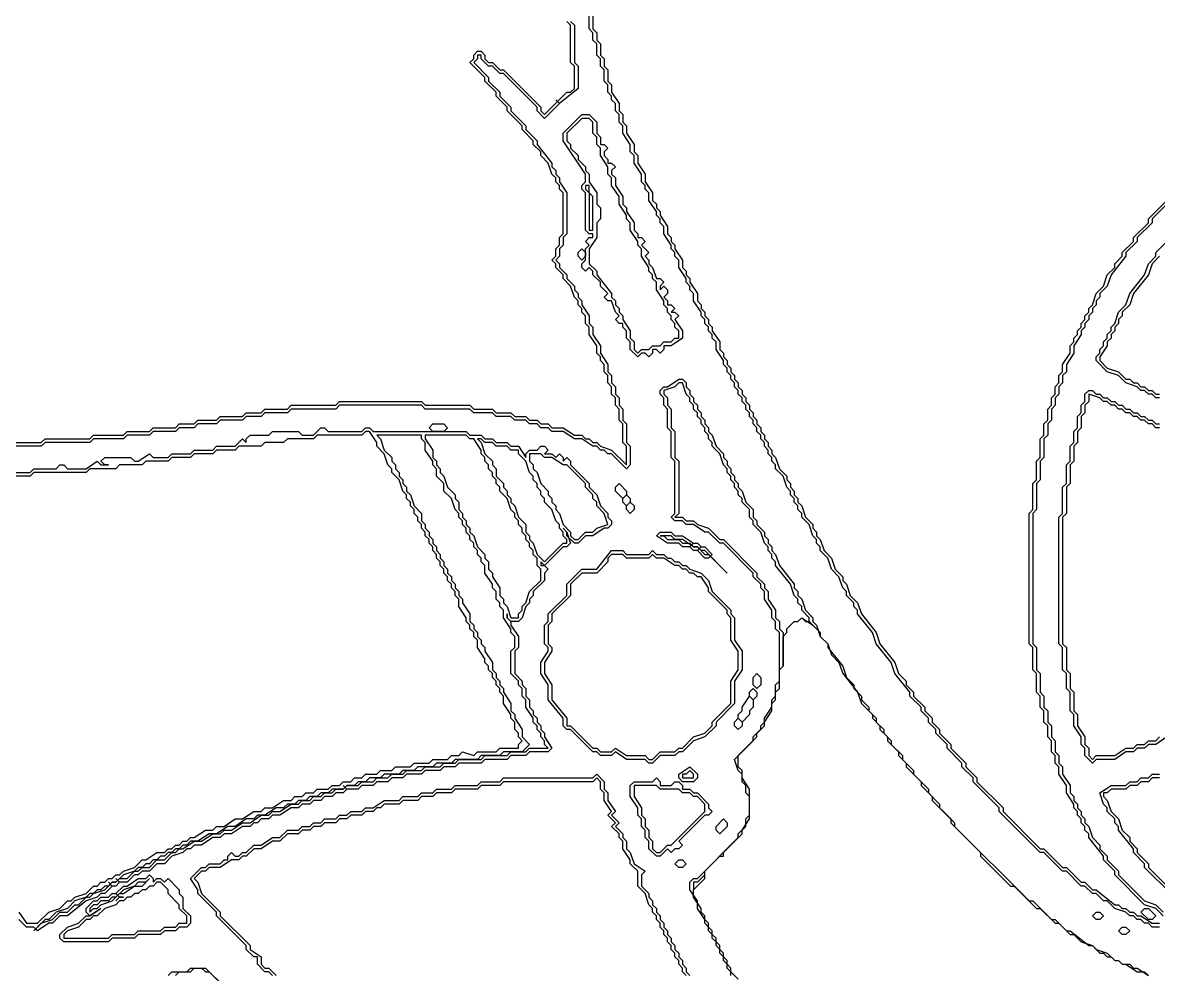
# Model space of a CAD drawing. Header units: millimetres. Extents: x 2 to 58.7, y 4.1 to 84.
# Drawn here: x 21.27 to 39.73, y 20.81 to 36.28 of the extents above; entities that cross this region are included whole.
import ezdxf

# ---------------------------------------------------------------- set-up
doc = ezdxf.new("R2010")
doc.units = ezdxf.units.MM
for name, color, linetype, true_color in [('CUT_OUTER', 1, 'Continuous', 0xa7a7a7), ('FILL_BLUE', 5, 'Continuous', 0x196fc6), ('FILL_SKIN', 2, 'Continuous', 0xfad3ab), ('FILL_WHITE', 3, 'Continuous', 0xf5f3f0), ('RAISED_METAL', 6, 'Continuous', 0xa7a7a7)]:
    doc.layers.add(name, color=color, linetype=linetype, true_color=true_color)

msp = doc.modelspace()

# ---------------------------------------------------------------- linework, layer by layer
at = {"layer": 'CUT_OUTER'}
for points in [[(32.905, 20.727), (32.784, 20.848), (32.784, 20.909), (32.723, 20.97), (32.723, 21.03), (32.663, 21.091), (32.663, 21.152), (32.602, 21.212), (32.602, 21.273), (32.542, 21.333), (32.542, 21.394), (32.481, 21.455), (32.481, 21.515), (32.42, 21.576), (32.42, 21.636), (32.36, 21.697), (32.36, 21.758), (32.299, 21.818), (32.299, 21.879), (32.178, 22.061), (32.178, 22.182), (32.36, 22.364), (32.36, 22.485), (32.602, 22.727), (32.663, 22.727), (32.663, 22.788), (32.966, 23.091), (32.966, 23.152), (33.087, 23.333), (33.087, 23.818), (32.966, 24), (32.966, 24.121), (32.905, 24.182), (32.905, 24.364), (33.208, 24.667), (33.208, 24.727), (33.329, 24.848), (33.329, 24.909), (33.451, 25.091), (33.451, 25.212), (33.511, 25.273), (33.511, 25.394), (33.572, 25.455), (33.572, 25.758), (33.632, 25.818), (33.632, 26.303), (33.693, 26.364), (33.693, 26.424), (33.814, 26.545), (33.875, 26.545), (33.935, 26.606), (33.996, 26.545), (34.057, 26.545), (34.238, 26.364), (34.238, 26.303), (34.36, 26.182), (34.42, 26), (34.541, 25.879), (34.602, 25.697), (34.844, 25.394), (34.905, 25.212), (35.087, 25.03), (35.087, 24.97), (35.208, 24.848), (35.208, 24.788), (35.329, 24.667), (35.329, 24.606), (35.511, 24.424), (35.511, 24.364), (35.632, 24.242), (35.632, 24.182), (35.875, 23.939), (35.875, 23.879), (36.056, 23.697), (36.056, 23.636), (36.359, 23.333), (36.359, 23.273), (36.844, 22.788), (36.844, 22.727), (37.329, 22.242), (37.39, 22.242), (37.753, 21.879), (37.814, 21.879), (38.056, 21.636), (38.117, 21.636), (38.299, 21.455), (38.359, 21.455), (38.48, 21.333), (38.662, 21.273), (38.783, 21.152), (38.844, 21.152), (38.904, 21.091), (38.965, 21.091), (39.026, 21.03), (39.086, 21.03), (39.147, 20.97), (39.207, 20.97), (39.389, 20.848), (39.51, 20.848), (39.571, 20.788)], [(23.755, 20.788), (23.816, 20.848), (23.997, 20.848), (24.058, 20.909), (24.179, 20.909), (24.24, 20.848), (24.3, 20.848), (24.482, 20.667)]]:
    msp.add_lwpolyline(points, dxfattribs=at)
at = {"layer": 'FILL_BLUE'}
for points in [[(30.36, 34.727), (30.118, 34.485), (30.118, 34.364), (30.178, 34.303), (30.178, 34.242), (30.3, 34.121), (30.3, 34.061), (30.421, 33.939), (30.421, 33.879), (30.481, 33.818), (30.481, 33.697), (30.603, 33.515), (30.603, 33.333), (30.663, 33.273), (30.663, 33.091), (30.603, 33.03), (30.603, 32.788), (30.481, 32.606), (30.481, 32.364), (30.603, 32.242), (30.603, 32.182), (30.845, 31.879), (30.845, 31.818), (30.906, 31.758), (30.906, 31.697), (30.966, 31.636), (30.966, 31.576), (31.027, 31.515), (31.027, 31.455), (31.148, 31.273), (31.148, 31.152), (31.209, 31.091), (31.209, 30.97), (31.269, 30.909), (31.33, 30.97), (31.451, 30.97), (31.511, 31.03), (31.633, 31.03), (31.693, 31.091), (31.814, 31.091), (31.875, 31.152), (31.936, 31.152), (31.936, 31.273), (31.875, 31.333), (31.875, 31.394), (31.814, 31.455), (31.814, 31.515), (31.754, 31.576), (31.754, 31.636), (31.693, 31.697), (31.693, 31.758), (31.572, 31.939), (31.572, 32.061), (31.511, 32.121), (31.511, 32.182), (31.451, 32.242), (31.451, 32.303), (31.33, 32.485), (31.33, 32.606), (31.269, 32.667), (31.269, 32.727), (31.148, 32.909), (31.148, 33.03), (31.087, 33.091), (31.087, 33.152), (30.966, 33.333), (30.966, 33.455), (30.845, 33.636), (30.845, 33.758), (30.784, 33.818), (30.784, 33.939), (30.663, 34.121), (30.663, 34.242), (30.603, 34.303), (30.603, 34.424), (30.542, 34.485), (30.542, 34.667), (30.481, 34.727)], [(27.815, 29.576), (27.815, 29.515), (27.936, 29.333), (27.936, 29.212), (27.997, 29.152), (27.997, 29.091), (28.057, 29.03), (28.057, 28.97), (28.118, 28.909), (28.179, 28.727), (28.3, 28.606), (28.3, 28.545), (28.36, 28.485), (28.36, 28.364), (28.421, 28.303), (28.421, 28.242), (28.482, 28.182), (28.482, 28.121), (28.542, 28.061), (28.542, 28), (28.603, 27.939), (28.663, 27.758), (28.785, 27.636), (28.785, 27.576), (28.845, 27.515), (28.845, 27.394), (28.906, 27.333), (28.906, 27.273), (29.027, 27.091), (29.027, 26.97), (29.088, 26.909), (29.088, 26.848), (29.148, 26.788), (29.209, 26.606), (29.33, 26.606), (29.33, 26.667), (29.391, 26.727), (29.391, 26.788), (29.451, 26.848), (29.512, 27.03), (29.694, 27.212), (29.694, 27.394), (29.633, 27.455), (29.633, 27.576), (29.572, 27.636), (29.572, 27.697), (29.512, 27.758), (29.512, 27.818), (29.451, 27.879), (29.451, 27.939), (29.391, 28), (29.391, 28.061), (29.33, 28.121), (29.33, 28.182), (29.269, 28.242), (29.269, 28.303), (29.209, 28.364), (29.148, 28.545), (29.027, 28.667), (29.027, 28.727), (28.966, 28.788), (28.966, 28.848), (28.906, 28.909), (28.906, 28.97), (28.845, 29.03), (28.845, 29.091), (28.785, 29.152), (28.785, 29.212), (28.724, 29.273), (28.724, 29.333), (28.603, 29.515), (28.542, 29.515), (28.482, 29.576)], [(29.512, 29.273), (29.512, 29.152), (29.572, 29.091), (29.572, 29.03), (29.633, 28.97), (29.694, 28.788), (29.815, 28.667), (29.815, 28.606), (29.875, 28.545), (29.875, 28.485), (29.936, 28.424), (29.936, 28.364), (29.997, 28.303), (30.057, 28.121), (30.178, 28), (30.178, 27.939), (30.239, 27.879), (30.3, 27.879), (30.421, 28), (30.542, 28), (30.603, 28.061), (30.784, 28.121), (30.724, 28.303), (30.603, 28.424), (30.603, 28.485), (30.542, 28.545), (30.542, 28.606), (30.421, 28.727), (30.421, 28.788), (30.118, 29.091), (30.057, 29.091), (29.875, 29.212), (29.754, 29.212), (29.694, 29.273)], [(32.178, 24.061), (32.117, 24.121), (32.057, 24.061), (31.996, 24.061), (31.996, 24), (32.178, 24)], [(31.209, 23.879), (31.209, 23.697), (31.33, 23.515), (31.33, 23.394), (31.39, 23.333), (31.39, 23.212), (31.451, 23.152), (31.451, 23.03), (31.511, 22.97), (31.511, 22.848), (31.572, 22.788), (31.633, 22.788), (31.754, 22.909), (31.814, 22.909), (32.36, 23.455), (32.36, 23.576), (32.239, 23.697), (32.178, 23.697), (32.117, 23.758), (31.996, 23.758), (31.936, 23.818), (31.633, 23.818), (31.572, 23.879)], [(23.937, 21.758), (23.816, 21.879), (23.816, 21.939), (23.634, 22.121), (23.634, 22.182), (23.513, 22.303), (23.452, 22.303), (23.391, 22.242), (23.331, 22.242), (23.27, 22.182), (23.21, 22.182), (23.149, 22.121), (23.088, 22.121), (23.028, 22.061), (22.967, 22.061), (22.907, 22), (22.846, 22), (22.785, 21.939), (22.604, 21.879), (22.482, 21.758), (22.422, 21.758), (22.361, 21.697), (22.301, 21.697), (22.179, 21.576), (21.998, 21.515), (21.937, 21.455), (21.937, 21.394), (22.664, 21.394), (22.725, 21.455), (23.088, 21.455), (23.149, 21.515), (23.513, 21.515), (23.573, 21.576), (23.755, 21.576), (23.816, 21.636), (23.937, 21.636)]]:
    msp.add_lwpolyline(points, close=True, dxfattribs=at)
msp.add_lwpolyline([(21.21, 21.818), (21.331, 21.636), (21.513, 21.636), (21.695, 21.818), (21.876, 21.879), (21.998, 22), (22.058, 22), (22.119, 22.061), (22.301, 22.121), (22.422, 22.242), (22.482, 22.242), (22.543, 22.303), (22.604, 22.303), (22.664, 22.364), (22.725, 22.364), (22.785, 22.424), (22.846, 22.424), (22.907, 22.485), (23.088, 22.545), (23.21, 22.667), (23.27, 22.667), (23.452, 22.788), (23.573, 22.788), (23.634, 22.848), (23.694, 22.848), (23.755, 22.909), (23.816, 22.909), (23.876, 22.97), (23.937, 22.97), (23.997, 23.03), (24.058, 23.03), (24.24, 23.152), (24.361, 23.152), (24.421, 23.212), (24.543, 23.212), (24.724, 23.333), (24.846, 23.333), (25.027, 23.455), (25.149, 23.455), (25.209, 23.515), (25.33, 23.515), (25.512, 23.636), (25.633, 23.636), (25.694, 23.697), (25.815, 23.697), (25.876, 23.758), (25.997, 23.758), (26.058, 23.818), (26.239, 23.818), (26.3, 23.879), (26.421, 23.879), (26.482, 23.939), (26.603, 23.939), (26.664, 24), (26.785, 24), (26.845, 24.061), (27.027, 24.061), (27.088, 24.121), (27.27, 24.121), (27.33, 24.182), (27.573, 24.182), (27.633, 24.242), (27.876, 24.242), (27.936, 24.303), (28.179, 24.303), (28.239, 24.364), (28.36, 24.364), (28.421, 24.424), (28.603, 24.364), (28.663, 24.424), (28.966, 24.424), (29.027, 24.485), (29.33, 24.485), (29.33, 24.545), (29.391, 24.606), (29.33, 24.667), (29.33, 24.727), (29.269, 24.788), (29.269, 24.909), (29.209, 24.97), (29.209, 25.03), (29.088, 25.212), (29.088, 25.333), (29.027, 25.394), (29.027, 25.455), (28.966, 25.515), (28.966, 25.576), (28.906, 25.636), (28.906, 25.697), (28.845, 25.758), (28.845, 25.818), (28.785, 25.879), (28.785, 25.939), (28.663, 26.121), (28.663, 26.242), (28.603, 26.303), (28.603, 26.364), (28.542, 26.424), (28.542, 26.485), (28.482, 26.545), (28.482, 26.606), (28.36, 26.788), (28.36, 26.909), (28.3, 26.97), (28.3, 27.03), (28.239, 27.091), (28.239, 27.152), (28.179, 27.212), (28.179, 27.273), (28.118, 27.333), (28.118, 27.394), (28.057, 27.455), (28.057, 27.515), (27.997, 27.576), (27.997, 27.636), (27.936, 27.697), (27.936, 27.758), (27.876, 27.818), (27.876, 27.879), (27.815, 27.939), (27.815, 28), (27.754, 28.061), (27.754, 28.121), (27.694, 28.182), (27.694, 28.242), (27.633, 28.303), (27.633, 28.364), (27.573, 28.424), (27.573, 28.485), (27.512, 28.545), (27.512, 28.606), (27.451, 28.667), (27.391, 28.848), (27.27, 28.97), (27.27, 29.03), (27.209, 29.091), (27.148, 29.273), (27.027, 29.394), (27.027, 29.455), (26.906, 29.636), (26.845, 29.636), (26.785, 29.576), (26.058, 29.576), (25.997, 29.515), (25.573, 29.515), (25.512, 29.455), (25.209, 29.455), (25.149, 29.394), (24.785, 29.394), (24.724, 29.333), (24.421, 29.333), (24.361, 29.273), (24.058, 29.273), (23.997, 29.212), (23.694, 29.212), (23.634, 29.152), (23.27, 29.152), (23.21, 29.091), (22.846, 29.091), (22.785, 29.03), (22.361, 29.03), (22.301, 28.97), (21.452, 28.97), (21.392, 28.909), (20.967, 28.909)], dxfattribs=at)
at = {"layer": 'FILL_SKIN'}
for points in [[(39.753, 32.485), (39.632, 32.364), (39.571, 32.182), (39.329, 31.879), (39.268, 31.697), (39.147, 31.576), (39.147, 31.515), (39.086, 31.455), (39.086, 31.394), (39.026, 31.333), (39.026, 31.273), (38.965, 31.212), (38.965, 31.152), (38.904, 31.091), (38.904, 31.03), (38.783, 30.848), (38.783, 30.788), (38.904, 30.667), (39.086, 30.606), (39.207, 30.485), (39.268, 30.485), (39.329, 30.424), (39.389, 30.424), (39.45, 30.364), (39.51, 30.364), (39.571, 30.303), (39.632, 30.303), (39.692, 30.242), (39.753, 30.242)], [(32.057, 20.788), (31.996, 20.848), (31.996, 20.909), (31.936, 20.97), (31.936, 21.03), (31.875, 21.091), (31.875, 21.152), (31.814, 21.212), (31.814, 21.273), (31.754, 21.333), (31.754, 21.394), (31.693, 21.455), (31.693, 21.515), (31.633, 21.576), (31.633, 21.636), (31.572, 21.697), (31.572, 21.758), (31.511, 21.818), (31.511, 21.879), (31.451, 21.939), (31.39, 22.121), (31.269, 22.242), (31.269, 22.485), (31.148, 22.606), (31.148, 22.667), (31.027, 22.848), (31.027, 22.97), (30.966, 23.03), (30.966, 23.091), (30.845, 23.212), (30.906, 23.273), (30.784, 23.394), (30.845, 23.455), (30.724, 23.636), (30.724, 23.758), (30.663, 23.818), (30.663, 23.939), (30.603, 24), (30.542, 23.939), (29.088, 23.939), (29.027, 23.879), (28.724, 23.879), (28.663, 23.818), (28.3, 23.818), (28.239, 23.758), (27.997, 23.758), (27.936, 23.697), (27.754, 23.697), (27.694, 23.636), (27.451, 23.636), (27.391, 23.576), (27.148, 23.576), (27.088, 23.515), (27.027, 23.515), (26.967, 23.455), (26.845, 23.455), (26.785, 23.394), (26.603, 23.394), (26.542, 23.333), (26.421, 23.333), (26.361, 23.273), (26.179, 23.273), (26.118, 23.212), (25.997, 23.212), (25.936, 23.152), (25.815, 23.152), (25.755, 23.091), (25.573, 23.091), (25.452, 22.97), (25.33, 22.97), (25.149, 22.848), (25.027, 22.848), (24.906, 22.727), (24.846, 22.727), (24.785, 22.667), (24.664, 22.667), (24.482, 22.545), (24.3, 22.545), (24.24, 22.485), (24.179, 22.485), (24.058, 22.364), (24.119, 22.303), (24.179, 22.121), (24.482, 21.818), (24.482, 21.758), (24.967, 21.273), (24.967, 21.212), (25.149, 21.091), (25.149, 20.97), (25.209, 20.909), (25.27, 20.909), (25.391, 20.788)]]:
    msp.add_lwpolyline(points, dxfattribs=at)
msp.add_lwpolyline([(23.331, 22.364), (23.27, 22.303), (23.149, 22.303), (23.088, 22.242), (22.907, 22.182), (22.785, 22.061), (22.725, 22.061), (22.664, 22), (22.543, 22), (22.482, 21.939), (22.422, 21.939), (22.361, 21.879), (22.361, 21.818), (22.422, 21.879), (22.482, 21.879), (22.543, 21.939), (22.725, 22), (22.846, 22.121), (22.907, 22.121), (23.088, 22.242), (23.21, 22.242)], close=True, dxfattribs=at)
at = {"layer": 'FILL_WHITE'}
for points in [[(30.542, 36.424), (30.542, 36.182), (30.603, 36.121), (30.603, 36), (30.663, 35.939), (30.663, 35.758), (30.724, 35.697), (30.724, 35.576), (30.784, 35.515), (30.784, 35.333), (30.845, 35.273), (30.845, 35.152), (30.966, 34.97), (30.966, 34.848), (31.027, 34.788), (31.027, 34.667), (31.087, 34.606), (31.087, 34.485), (31.209, 34.303), (31.209, 34.182), (31.269, 34.121), (31.269, 34), (31.39, 33.818), (31.39, 33.697), (31.511, 33.515), (31.511, 33.394), (31.572, 33.333), (31.572, 33.273), (31.633, 33.212), (31.633, 33.152), (31.754, 32.97), (31.754, 32.848), (31.814, 32.788), (31.814, 32.727), (31.875, 32.667), (31.875, 32.606), (31.996, 32.424), (31.996, 32.303), (32.057, 32.242), (32.057, 32.182), (32.117, 32.121), (32.117, 32.061), (32.239, 31.879), (32.239, 31.758), (32.299, 31.697), (32.299, 31.636), (32.36, 31.576), (32.36, 31.515), (32.42, 31.455), (32.42, 31.394), (32.481, 31.333), (32.481, 31.273), (32.602, 31.091), (32.602, 30.97), (32.663, 30.909), (32.663, 30.848), (32.723, 30.788), (32.723, 30.727), (32.784, 30.667), (32.784, 30.606), (32.845, 30.545), (32.845, 30.485), (32.905, 30.424), (32.905, 30.364), (32.966, 30.303), (32.966, 30.242), (33.026, 30.182), (33.026, 30.121), (33.087, 30.061), (33.087, 30), (33.148, 29.939), (33.148, 29.879), (33.208, 29.818), (33.208, 29.758), (33.269, 29.697), (33.269, 29.636), (33.329, 29.576), (33.329, 29.515), (33.39, 29.455), (33.39, 29.394), (33.451, 29.333), (33.451, 29.273), (33.511, 29.212), (33.572, 29.03), (33.693, 28.909), (33.693, 28.848), (33.754, 28.788), (33.754, 28.727), (33.814, 28.667), (33.814, 28.606), (33.875, 28.545), (33.875, 28.485), (33.935, 28.424), (33.996, 28.242), (34.117, 28.121), (34.117, 28.061), (34.178, 28), (34.178, 27.939), (34.238, 27.879), (34.299, 27.697), (34.42, 27.576), (34.481, 27.394), (34.602, 27.273), (34.602, 27.212), (34.663, 27.152), (34.723, 26.97), (34.844, 26.848), (34.905, 26.667), (35.147, 26.364), (35.208, 26.182), (35.45, 25.879), (35.511, 25.697), (35.632, 25.576), (35.632, 25.515), (35.753, 25.394), (35.753, 25.333), (35.935, 25.152), (35.935, 25.091), (36.056, 24.97), (36.056, 24.909), (36.178, 24.788), (36.178, 24.727), (36.359, 24.545), (36.359, 24.485), (36.602, 24.242), (36.602, 24.182), (36.784, 24), (36.784, 23.939), (37.208, 23.515), (37.208, 23.455), (37.814, 22.848), (37.874, 22.848), (38.177, 22.545), (38.238, 22.545), (38.48, 22.303), (38.541, 22.303), (38.662, 22.182), (38.723, 22.182), (39.026, 21.939), (39.086, 21.939), (39.147, 21.879), (39.207, 21.879), (39.268, 21.818), (39.329, 21.818), (39.389, 21.758), (39.45, 21.758), (39.632, 21.636), (39.753, 21.636)], [(20.967, 29.455), (21.573, 29.455), (21.634, 29.515), (22.361, 29.515), (22.422, 29.576), (22.907, 29.576), (22.967, 29.636), (23.331, 29.636), (23.391, 29.697), (23.755, 29.697), (23.816, 29.758), (24.058, 29.758), (24.119, 29.818), (24.421, 29.818), (24.482, 29.879), (24.846, 29.879), (24.906, 29.939), (25.149, 29.939), (25.209, 30), (25.573, 30), (25.633, 30.061), (26.361, 30.061), (26.421, 30.121), (27.754, 30.121), (27.815, 30.061), (28.542, 30.061), (28.603, 30), (28.906, 30), (28.966, 29.939), (29.209, 29.939), (29.269, 29.879), (29.451, 29.879), (29.512, 29.818), (29.633, 29.818), (29.694, 29.758), (29.815, 29.758), (29.875, 29.697), (30.057, 29.697), (30.239, 29.576), (30.36, 29.576), (30.421, 29.515), (30.481, 29.515), (30.542, 29.455), (30.603, 29.455), (30.663, 29.394), (30.845, 29.333), (31.087, 29.091), (31.087, 29.394), (31.027, 29.455), (31.027, 29.758), (30.966, 29.818), (30.966, 30), (30.906, 30.061), (30.906, 30.182), (30.845, 30.242), (30.845, 30.364), (30.784, 30.424), (30.784, 30.545), (30.724, 30.606), (30.724, 30.727), (30.663, 30.788), (30.663, 30.848), (30.603, 30.909), (30.603, 31.03), (30.481, 31.212), (30.481, 31.333), (30.421, 31.394), (30.421, 31.515), (30.36, 31.576), (30.36, 31.636), (30.3, 31.697), (30.3, 31.758), (30.239, 31.818), (30.178, 32), (30.057, 32.121), (30.057, 32.182), (29.936, 32.303), (29.936, 32.364), (29.875, 32.424), (29.936, 32.485), (29.936, 32.606), (29.997, 32.667), (29.997, 32.788), (30.057, 32.848), (30.057, 33.515), (29.997, 33.576), (29.997, 33.636), (29.936, 33.697), (29.936, 33.758), (29.875, 33.818), (29.815, 34), (29.694, 34.121), (29.694, 34.182), (29.572, 34.303), (29.572, 34.364), (29.391, 34.545), (29.391, 34.606), (29.148, 34.848), (29.148, 34.909), (28.966, 35.091), (28.966, 35.152), (28.785, 35.333), (28.785, 35.394), (28.542, 35.636), (28.603, 35.697), (28.603, 35.758), (28.663, 35.818), (28.724, 35.818), (28.785, 35.758), (28.785, 35.697), (28.845, 35.636), (28.906, 35.636), (29.027, 35.515), (29.088, 35.515), (29.694, 34.909), (29.694, 34.848), (29.754, 34.788), (30.118, 35.152), (30.178, 35.152), (30.239, 35.212), (30.239, 35.576), (30.178, 35.636), (30.178, 36.242), (30.118, 36.303)], [(39.813, 21.758), (39.692, 21.879), (39.51, 21.939), (39.026, 22.424), (39.026, 22.485), (38.844, 22.667), (38.844, 22.727), (38.601, 23.03), (38.601, 23.091), (38.541, 23.152), (38.541, 23.212), (38.48, 23.273), (38.48, 23.333), (38.42, 23.394), (38.42, 23.455), (38.359, 23.515), (38.359, 23.576), (38.238, 23.758), (38.238, 23.879), (38.117, 24.061), (38.117, 24.182), (38.056, 24.242), (38.056, 24.364), (37.996, 24.424), (37.996, 24.606), (37.935, 24.667), (37.935, 24.848), (37.874, 24.909), (37.874, 25.091), (37.814, 25.152), (37.814, 25.333), (37.753, 25.394), (37.753, 25.697), (37.693, 25.758), (37.693, 26.121), (37.632, 26.182), (37.632, 28.303), (37.693, 28.364), (37.693, 28.788), (37.753, 28.848), (37.753, 29.152), (37.814, 29.212), (37.814, 29.515), (37.874, 29.576), (37.874, 29.758), (37.935, 29.818), (37.935, 30), (37.996, 30.061), (37.996, 30.182), (38.056, 30.242), (38.056, 30.364), (38.117, 30.424), (38.117, 30.545), (38.177, 30.606), (38.177, 30.727), (38.299, 30.909), (38.299, 31.03), (38.359, 31.091), (38.359, 31.152), (38.42, 31.212), (38.42, 31.273), (38.48, 31.333), (38.48, 31.394), (38.541, 31.455), (38.541, 31.515), (38.601, 31.576), (38.601, 31.636), (38.662, 31.697), (38.723, 31.879), (38.844, 32), (38.904, 32.182), (39.026, 32.303), (39.026, 32.364), (39.147, 32.485), (39.147, 32.545), (39.329, 32.727), (39.329, 32.788), (39.571, 33.03), (39.571, 33.091), (40.177, 33.697)], [(39.753, 29.697), (39.692, 29.697), (39.632, 29.758), (39.571, 29.758), (39.51, 29.818), (39.45, 29.818), (39.389, 29.879), (39.329, 29.879), (39.268, 29.939), (39.207, 29.939), (39.147, 30), (39.086, 30), (39.026, 30.061), (38.965, 30.061), (38.904, 30.121), (38.844, 30.121), (38.783, 30.182), (38.601, 30.242), (38.601, 30.121), (38.541, 30.061), (38.541, 29.939), (38.48, 29.879), (38.48, 29.697), (38.42, 29.636), (38.42, 29.455), (38.359, 29.394), (38.359, 29.152), (38.299, 29.091), (38.299, 28.788), (38.238, 28.727), (38.238, 28.303), (38.177, 28.242), (38.177, 26.182), (38.238, 26.121), (38.238, 25.758), (38.299, 25.697), (38.299, 25.455), (38.359, 25.394), (38.359, 25.091), (38.42, 25.03), (38.42, 24.848), (38.541, 24.667), (38.541, 24.545), (38.601, 24.485), (38.601, 24.364), (38.662, 24.303), (38.723, 24.364), (39.026, 24.364), (39.207, 24.485), (39.329, 24.485), (39.389, 24.545), (39.51, 24.545), (39.571, 24.606), (39.692, 24.606), (39.753, 24.667)], [(39.753, 24), (39.632, 24), (39.571, 23.939), (39.45, 23.939), (39.389, 23.879), (39.268, 23.879), (39.207, 23.818), (38.965, 23.818), (38.904, 23.758), (38.844, 23.758), (38.844, 23.697), (38.904, 23.636), (38.965, 23.455), (39.086, 23.333), (39.147, 23.152), (39.268, 23.03), (39.268, 22.97), (39.389, 22.848), (39.389, 22.788), (39.571, 22.606), (39.571, 22.545), (39.935, 22.182)]]:
    msp.add_lwpolyline(points, dxfattribs=at)
for points in [[(30.421, 33.636), (30.421, 33.576), (30.481, 33.515), (30.481, 32.909), (30.542, 32.909), (30.542, 33.455), (30.481, 33.515), (30.481, 33.636)], [(31.936, 30.424), (31.875, 30.364), (31.693, 30.303), (31.693, 30.242), (31.754, 30.182), (31.754, 30.061), (31.814, 30), (31.814, 29.697), (31.875, 29.636), (31.875, 29.212), (31.936, 29.152), (31.936, 28.303), (31.875, 28.242), (31.996, 28.242), (32.057, 28.182), (32.178, 28.182), (32.239, 28.121), (32.42, 28.061), (32.602, 27.879), (32.663, 27.879), (33.208, 27.333), (33.208, 27.273), (33.329, 27.152), (33.329, 27.091), (33.39, 27.03), (33.39, 26.909), (33.511, 26.727), (33.511, 26.606), (33.572, 26.545), (33.572, 26.424), (33.632, 26.364), (33.632, 25.818), (33.632, 26.303), (33.693, 26.364), (33.693, 26.424), (33.814, 26.545), (33.875, 26.545), (33.935, 26.606), (34.117, 26.485), (34.057, 26.545), (34.057, 26.606), (33.935, 26.727), (33.935, 26.788), (33.875, 26.848), (33.875, 26.909), (33.814, 26.97), (33.754, 27.152), (33.511, 27.455), (33.511, 27.515), (33.451, 27.576), (33.451, 27.636), (33.39, 27.697), (33.39, 27.758), (33.329, 27.818), (33.269, 28), (33.148, 28.121), (33.148, 28.182), (33.087, 28.242), (33.087, 28.364), (32.966, 28.485), (32.966, 28.545), (32.905, 28.606), (32.905, 28.667), (32.845, 28.727), (32.845, 28.788), (32.784, 28.848), (32.784, 28.909), (32.723, 28.97), (32.723, 29.03), (32.663, 29.091), (32.602, 29.273), (32.481, 29.394), (32.481, 29.455), (32.42, 29.515), (32.42, 29.576), (32.36, 29.636), (32.36, 29.697), (32.299, 29.758), (32.299, 29.818), (32.239, 29.879), (32.239, 29.939), (32.178, 30), (32.178, 30.061), (32.117, 30.121), (32.117, 30.182), (32.057, 30.242), (31.996, 30.424)], [(27.754, 29.576), (27.027, 29.576), (27.088, 29.515), (27.148, 29.333), (27.27, 29.212), (27.27, 29.152), (27.33, 29.091), (27.33, 29.03), (27.391, 28.97), (27.391, 28.909), (27.451, 28.848), (27.451, 28.788), (27.512, 28.727), (27.512, 28.667), (27.573, 28.606), (27.633, 28.424), (27.754, 28.303), (27.754, 28.182), (27.815, 28.121), (27.815, 28.061), (27.876, 28), (27.876, 27.939), (27.936, 27.879), (27.936, 27.818), (27.997, 27.758), (27.997, 27.697), (28.057, 27.636), (28.057, 27.576), (28.118, 27.515), (28.118, 27.455), (28.179, 27.394), (28.179, 27.333), (28.239, 27.273), (28.239, 27.212), (28.3, 27.152), (28.3, 27.091), (28.36, 27.03), (28.36, 26.97), (28.421, 26.909), (28.421, 26.848), (28.542, 26.667), (28.542, 26.545), (28.603, 26.485), (28.603, 26.424), (28.663, 26.364), (28.663, 26.303), (28.724, 26.242), (28.724, 26.182), (28.785, 26.121), (28.785, 26.061), (28.906, 25.879), (28.906, 25.758), (28.966, 25.697), (28.966, 25.636), (29.027, 25.576), (29.027, 25.515), (29.088, 25.455), (29.088, 25.394), (29.209, 25.212), (29.209, 25.091), (29.269, 25.03), (29.269, 24.97), (29.391, 24.788), (29.391, 24.667), (29.512, 24.545), (29.391, 24.424), (29.088, 24.424), (29.027, 24.364), (28.724, 24.364), (28.663, 24.303), (28.3, 24.303), (28.239, 24.242), (27.997, 24.242), (27.936, 24.182), (27.694, 24.182), (27.633, 24.121), (27.451, 24.121), (27.391, 24.061), (27.148, 24.061), (27.088, 24), (26.906, 24), (26.845, 23.939), (26.724, 23.939), (26.664, 23.879), (26.542, 23.879), (26.482, 23.818), (26.3, 23.818), (26.239, 23.758), (26.118, 23.758), (26.058, 23.697), (25.936, 23.697), (25.876, 23.636), (25.755, 23.636), (25.694, 23.576), (25.573, 23.576), (25.512, 23.515), (25.391, 23.515), (25.209, 23.394), (25.088, 23.394), (25.027, 23.333), (24.906, 23.333), (24.724, 23.212), (24.603, 23.212), (24.421, 23.091), (24.3, 23.091), (24.119, 22.97), (23.997, 22.97), (23.937, 22.909), (23.876, 22.909), (23.816, 22.848), (23.755, 22.848), (23.694, 22.788), (23.634, 22.788), (23.573, 22.727), (23.513, 22.727), (23.452, 22.667), (23.391, 22.667), (23.331, 22.606), (23.27, 22.606), (23.21, 22.545), (23.149, 22.545), (23.088, 22.485), (22.907, 22.424), (22.785, 22.303), (22.725, 22.303), (22.664, 22.242), (22.604, 22.242), (22.543, 22.182), (22.482, 22.182), (22.422, 22.121), (22.361, 22.121), (22.301, 22.061), (22.119, 22), (21.998, 21.879), (21.816, 21.818), (21.695, 21.697), (21.634, 21.697), (21.452, 21.515), (21.573, 21.636), (21.755, 21.697), (21.876, 21.818), (21.998, 21.818), (22.119, 21.939), (22.179, 21.939), (22.301, 22.061), (22.361, 22.061), (22.422, 22.121), (22.604, 22.182), (22.725, 22.303), (22.785, 22.303), (22.846, 22.364), (22.967, 22.364), (23.088, 22.485), (23.149, 22.485), (23.21, 22.545), (23.331, 22.545), (23.452, 22.667), (23.573, 22.667), (23.694, 22.788), (23.755, 22.788), (23.816, 22.848), (23.876, 22.848), (24.058, 22.97), (24.179, 22.97), (24.361, 23.091), (24.482, 23.091), (24.543, 23.152), (24.664, 23.152), (24.846, 23.273), (24.967, 23.273), (25.149, 23.394), (25.27, 23.394), (25.33, 23.455), (25.452, 23.455), (25.633, 23.576), (25.755, 23.576), (25.815, 23.636), (25.936, 23.636), (25.997, 23.697), (26.118, 23.697), (26.179, 23.758), (26.3, 23.758), (26.361, 23.818), (26.482, 23.818), (26.542, 23.879), (26.724, 23.879), (26.785, 23.939), (26.967, 23.939), (27.027, 24), (27.209, 24), (27.27, 24.061), (27.451, 24.061), (27.512, 24.121), (27.754, 24.121), (27.815, 24.182), (28.057, 24.182), (28.118, 24.242), (28.3, 24.242), (28.36, 24.303), (28.724, 24.303), (28.785, 24.364), (29.148, 24.364), (29.209, 24.424), (29.451, 24.424), (29.512, 24.485), (29.815, 24.485), (29.754, 24.545), (29.754, 24.606), (29.694, 24.667), (29.694, 24.727), (29.633, 24.788), (29.633, 24.848), (29.572, 24.909), (29.572, 24.97), (29.451, 25.152), (29.451, 25.273), (29.391, 25.333), (29.391, 25.455), (29.33, 25.515), (29.33, 25.576), (29.209, 25.697), (29.209, 26.061), (29.269, 26.121), (29.269, 26.303), (29.209, 26.364), (29.209, 26.424), (29.088, 26.606), (29.088, 26.727), (29.027, 26.788), (29.027, 26.848), (28.966, 26.909), (28.966, 27.03), (28.906, 27.091), (28.906, 27.152), (28.785, 27.333), (28.785, 27.455), (28.724, 27.515), (28.724, 27.576), (28.663, 27.636), (28.663, 27.697), (28.603, 27.758), (28.603, 27.818), (28.542, 27.879), (28.542, 27.939), (28.482, 28), (28.482, 28.061), (28.421, 28.121), (28.421, 28.182), (28.36, 28.242), (28.36, 28.303), (28.3, 28.364), (28.239, 28.545), (28.118, 28.667), (28.118, 28.788), (27.997, 28.909), (27.997, 29.03), (27.936, 29.091), (27.936, 29.152), (27.815, 29.333), (27.815, 29.455), (27.754, 29.515)], [(28.663, 29.515), (28.724, 29.455), (28.785, 29.273), (28.906, 29.152), (28.906, 29.091), (28.966, 29.03), (28.966, 28.909), (29.088, 28.788), (29.088, 28.727), (29.148, 28.667), (29.148, 28.606), (29.209, 28.545), (29.209, 28.485), (29.269, 28.424), (29.33, 28.242), (29.451, 28.121), (29.451, 28), (29.512, 27.939), (29.512, 27.879), (29.572, 27.818), (29.633, 27.636), (29.754, 27.515), (30.057, 27.818), (30.118, 27.818), (30.118, 27.879), (30.057, 27.939), (30.057, 28), (29.997, 28.061), (29.997, 28.121), (29.936, 28.182), (29.875, 28.364), (29.754, 28.485), (29.754, 28.545), (29.694, 28.606), (29.694, 28.667), (29.633, 28.727), (29.633, 28.788), (29.572, 28.848), (29.572, 28.909), (29.512, 28.97), (29.451, 29.152), (29.33, 29.273), (29.33, 29.333), (29.209, 29.333), (29.148, 29.394), (28.966, 29.394), (28.906, 29.455), (28.785, 29.455), (28.724, 29.515)], [(31.633, 27.939), (31.693, 27.939), (31.754, 27.879), (31.936, 27.879), (31.996, 27.818), (32.117, 27.818), (32.178, 27.758), (32.239, 27.758), (32.36, 27.636), (32.42, 27.636), (32.723, 27.333), (32.36, 27.697), (32.299, 27.697), (32.239, 27.758), (32.178, 27.758), (31.996, 27.879), (31.875, 27.879), (31.814, 27.939)], [(30.845, 27.636), (30.784, 27.576), (30.784, 27.515), (30.603, 27.333), (30.36, 27.333), (30.178, 27.152), (30.178, 26.97), (29.875, 26.667), (29.875, 26.545), (29.815, 26.485), (29.815, 26.182), (29.875, 26.121), (29.875, 26.061), (29.754, 25.879), (29.754, 25.697), (29.875, 25.515), (29.875, 25.273), (30.118, 24.97), (30.118, 24.848), (30.178, 24.848), (30.542, 24.485), (30.603, 24.485), (30.663, 24.424), (30.845, 24.424), (30.906, 24.485), (31.087, 24.364), (31.39, 24.364), (31.451, 24.303), (31.511, 24.303), (31.633, 24.424), (31.875, 24.424), (31.936, 24.485), (31.996, 24.485), (32.178, 24.667), (32.36, 24.727), (32.481, 24.848), (32.481, 24.909), (32.784, 25.212), (32.784, 25.576), (32.905, 25.758), (32.905, 26.061), (32.784, 26.242), (32.784, 26.606), (32.723, 26.667), (32.723, 26.727), (32.42, 27.03), (32.42, 27.091), (32.299, 27.273), (32.239, 27.273), (32.178, 27.333), (32.117, 27.333), (32.057, 27.394), (31.996, 27.394), (31.936, 27.455), (31.875, 27.455), (31.693, 27.576), (31.572, 27.576), (31.511, 27.636), (31.451, 27.576), (31.087, 27.576), (31.027, 27.636)], [(32.36, 22.424), (32.239, 22.303), (32.178, 22.303), (32.178, 22.182), (32.36, 22.364)], [(39.45, 21.818), (39.51, 21.879), (39.571, 21.879), (39.692, 21.758), (39.632, 21.697), (39.571, 21.697)]]:
    msp.add_lwpolyline(points, close=True, dxfattribs=at)
at = {"layer": 'RAISED_METAL'}
for points in [[(39.753, 21.576), (39.632, 21.576), (39.571, 21.636), (39.51, 21.636), (39.45, 21.697), (39.389, 21.697), (39.329, 21.758), (39.268, 21.758), (39.207, 21.818), (39.026, 21.879), (38.904, 22), (38.844, 22), (38.723, 22.121), (38.662, 22.121), (38.541, 22.242), (38.48, 22.242), (38.238, 22.485), (38.177, 22.485), (37.874, 22.788), (37.814, 22.788), (37.147, 23.455), (37.147, 23.515), (36.723, 23.939), (36.723, 24), (36.541, 24.182), (36.541, 24.242), (36.299, 24.485), (36.299, 24.545), (36.117, 24.727), (36.117, 24.788), (35.996, 24.909), (35.996, 24.97), (35.875, 25.091), (35.875, 25.152), (35.693, 25.333), (35.693, 25.394), (35.45, 25.697), (35.39, 25.879), (35.147, 26.182), (35.087, 26.364), (34.844, 26.667), (34.844, 26.727), (34.784, 26.788), (34.784, 26.848), (34.663, 26.97), (34.663, 27.03), (34.602, 27.091), (34.541, 27.273), (34.42, 27.394), (34.36, 27.576), (34.238, 27.697), (34.238, 27.758), (34.178, 27.818), (34.178, 27.879), (34.117, 27.939), (34.057, 28.121), (33.935, 28.242), (33.935, 28.303), (33.875, 28.364), (33.875, 28.424), (33.814, 28.485), (33.814, 28.545), (33.754, 28.606), (33.754, 28.667), (33.693, 28.727), (33.632, 28.909), (33.511, 29.03), (33.511, 29.091), (33.451, 29.152), (33.451, 29.212), (33.39, 29.273), (33.39, 29.333), (33.329, 29.394), (33.329, 29.455), (33.269, 29.515), (33.269, 29.576), (33.208, 29.636), (33.208, 29.697), (33.148, 29.758), (33.148, 29.818), (33.087, 29.879), (33.087, 29.939), (33.026, 30), (33.026, 30.061), (32.966, 30.121), (32.966, 30.182), (32.905, 30.242), (32.905, 30.303), (32.845, 30.364), (32.845, 30.424), (32.784, 30.485), (32.784, 30.545), (32.723, 30.606), (32.723, 30.667), (32.663, 30.727), (32.663, 30.788), (32.542, 30.97), (32.542, 31.091), (32.481, 31.152), (32.481, 31.212), (32.42, 31.273), (32.42, 31.333), (32.36, 31.394), (32.36, 31.455), (32.299, 31.515), (32.299, 31.576), (32.178, 31.758), (32.178, 31.879), (32.117, 31.939), (32.117, 32), (32.057, 32.061), (32.057, 32.121), (31.936, 32.303), (31.936, 32.424), (31.875, 32.485), (31.875, 32.545), (31.814, 32.606), (31.814, 32.667), (31.693, 32.848), (31.693, 32.97), (31.633, 33.03), (31.633, 33.091), (31.572, 33.152), (31.572, 33.212), (31.451, 33.394), (31.451, 33.515), (31.39, 33.576), (31.39, 33.636), (31.33, 33.697), (31.33, 33.818), (31.209, 34), (31.209, 34.121), (31.148, 34.182), (31.148, 34.303), (31.027, 34.485), (31.027, 34.606), (30.966, 34.667), (30.966, 34.788), (30.906, 34.848), (30.906, 34.97), (30.845, 35.03), (30.845, 35.091), (30.784, 35.152), (30.784, 35.273), (30.724, 35.333), (30.724, 35.515), (30.663, 35.576), (30.663, 35.697), (30.603, 35.758), (30.603, 35.939), (30.542, 36), (30.542, 36.121), (30.481, 36.182), (30.481, 36.424)], [(30.178, 36.303), (30.239, 36.242), (30.239, 35.636), (30.3, 35.576), (30.3, 35.212), (29.997, 34.97), (29.936, 35.03), (29.997, 34.97), (29.754, 34.727), (29.633, 34.848), (29.633, 34.909), (29.088, 35.455), (29.027, 35.455), (28.906, 35.576), (28.845, 35.576), (28.724, 35.697), (28.724, 35.758), (28.663, 35.758), (28.663, 35.697), (28.603, 35.636), (28.845, 35.394), (28.845, 35.333), (29.027, 35.152), (29.027, 35.091), (29.209, 34.909), (29.209, 34.848), (29.451, 34.606), (29.451, 34.545), (29.633, 34.364), (29.633, 34.303), (29.875, 34), (29.875, 33.939), (29.936, 33.879), (29.936, 33.818), (29.997, 33.758), (29.997, 33.697), (30.118, 33.515), (30.118, 32.848), (30.057, 32.788), (30.057, 32.667), (29.997, 32.606), (29.997, 32.485), (29.936, 32.424), (29.997, 32.364), (29.997, 32.303), (30.118, 32.182), (30.118, 32.121), (30.239, 32), (30.239, 31.939), (30.3, 31.879), (30.3, 31.818), (30.36, 31.758), (30.36, 31.697), (30.481, 31.515), (30.481, 31.394), (30.542, 31.333), (30.542, 31.212), (30.663, 31.03), (30.663, 30.909), (30.784, 30.727), (30.784, 30.606), (30.845, 30.545), (30.845, 30.424), (30.906, 30.364), (30.906, 30.242), (30.966, 30.182), (30.966, 30.061), (31.027, 30), (31.027, 29.818), (31.087, 29.758), (31.087, 29.455), (31.148, 29.394), (31.148, 29.091), (31.087, 29.03), (30.845, 29.273), (30.784, 29.273), (30.724, 29.333), (30.663, 29.333), (30.603, 29.394), (30.542, 29.394), (30.36, 29.515), (30.239, 29.515), (30.057, 29.636), (29.875, 29.636), (29.815, 29.697), (29.694, 29.697), (29.633, 29.758), (29.512, 29.758), (29.451, 29.818), (29.269, 29.818), (29.209, 29.879), (28.966, 29.879), (28.906, 29.939), (28.603, 29.939), (28.542, 30), (27.815, 30), (27.754, 30.061), (26.421, 30.061), (26.361, 30), (25.633, 30), (25.573, 29.939), (25.209, 29.939), (25.149, 29.879), (24.906, 29.879), (24.846, 29.818), (24.482, 29.818), (24.421, 29.758), (24.119, 29.758), (24.058, 29.697), (23.816, 29.697), (23.755, 29.636), (23.391, 29.636), (23.331, 29.576), (22.967, 29.576), (22.907, 29.515), (22.422, 29.515), (22.361, 29.455), (21.634, 29.455), (21.573, 29.394), (20.967, 29.394)], [(40.177, 33.636), (39.632, 33.091), (39.632, 33.03), (39.389, 32.788), (39.389, 32.727), (39.207, 32.545), (39.207, 32.485), (38.965, 32.182), (38.904, 32), (38.783, 31.879), (38.783, 31.818), (38.723, 31.758), (38.723, 31.697), (38.662, 31.636), (38.662, 31.576), (38.601, 31.515), (38.601, 31.455), (38.541, 31.394), (38.541, 31.333), (38.48, 31.273), (38.48, 31.212), (38.359, 31.03), (38.359, 30.909), (38.238, 30.727), (38.238, 30.606), (38.177, 30.545), (38.177, 30.424), (38.117, 30.364), (38.117, 30.242), (38.056, 30.182), (38.056, 30.061), (37.996, 30), (37.996, 29.818), (37.935, 29.758), (37.935, 29.576), (37.874, 29.515), (37.874, 29.212), (37.814, 29.152), (37.814, 28.848), (37.753, 28.788), (37.753, 28.364), (37.693, 28.303), (37.693, 26.182), (37.753, 26.121), (37.753, 25.758), (37.814, 25.697), (37.814, 25.394), (37.874, 25.333), (37.874, 25.152), (37.935, 25.091), (37.935, 24.909), (37.996, 24.848), (37.996, 24.667), (38.056, 24.606), (38.056, 24.424), (38.117, 24.364), (38.117, 24.242), (38.177, 24.182), (38.177, 24.061), (38.299, 23.879), (38.299, 23.758), (38.359, 23.697), (38.359, 23.636), (38.42, 23.576), (38.42, 23.515), (38.48, 23.455), (38.48, 23.394), (38.541, 23.333), (38.541, 23.273), (38.601, 23.212), (38.662, 23.03), (38.783, 22.909), (38.783, 22.848), (38.904, 22.727), (38.904, 22.667), (39.086, 22.485), (39.086, 22.424), (39.51, 22), (39.692, 21.939), (39.813, 21.818)], [(39.753, 30.182), (39.692, 30.182), (39.632, 30.242), (39.571, 30.242), (39.51, 30.303), (39.45, 30.303), (39.389, 30.364), (39.207, 30.424), (39.086, 30.545), (38.904, 30.606), (38.723, 30.788), (38.723, 30.848), (38.783, 30.909), (38.783, 30.97), (38.844, 31.03), (38.844, 31.091), (38.904, 31.152), (38.904, 31.212), (38.965, 31.273), (38.965, 31.333), (39.026, 31.394), (39.086, 31.576), (39.207, 31.697), (39.268, 31.879), (39.51, 32.182), (39.571, 32.364), (39.692, 32.485), (39.692, 32.545), (39.874, 32.727)], [(32.784, 20.788), (32.784, 20.848), (32.723, 20.909), (32.723, 20.97), (32.663, 21.03), (32.663, 21.091), (32.602, 21.152), (32.602, 21.212), (32.542, 21.273), (32.542, 21.333), (32.481, 21.394), (32.481, 21.455), (32.42, 21.515), (32.42, 21.576), (32.36, 21.636), (32.36, 21.697), (32.239, 21.879), (32.239, 22), (32.117, 22.182), (32.117, 22.303), (32.178, 22.364), (32.239, 22.364), (32.905, 23.03), (32.905, 23.091), (33.026, 23.212), (33.026, 23.333), (33.087, 23.394), (33.087, 23.697), (33.026, 23.758), (33.026, 23.879), (32.966, 23.939), (32.966, 24.061), (32.905, 24.121), (32.845, 24.303), (33.148, 24.606), (33.148, 24.667), (33.269, 24.788), (33.269, 24.848), (33.329, 24.909), (33.329, 24.97), (33.451, 25.152), (33.451, 25.273), (33.511, 25.333), (33.511, 25.515), (33.572, 25.576), (33.572, 26.364), (33.511, 26.424), (33.511, 26.545), (33.451, 26.606), (33.451, 26.727), (33.329, 26.909), (33.329, 27.03), (33.269, 27.091), (33.269, 27.152), (33.148, 27.273), (33.148, 27.333), (32.663, 27.818), (32.602, 27.818), (32.42, 28), (32.36, 28), (32.178, 28.121), (32.057, 28.121), (31.996, 28.182), (31.875, 28.182), (31.814, 28.242), (31.875, 28.303), (31.875, 29.152), (31.814, 29.212), (31.814, 29.636), (31.754, 29.697), (31.754, 30), (31.693, 30.061), (31.693, 30.182), (31.633, 30.242), (31.633, 30.303), (31.693, 30.364), (31.754, 30.364), (31.936, 30.485), (31.996, 30.485), (32.057, 30.424), (32.057, 30.364), (32.117, 30.303), (32.117, 30.242), (32.178, 30.182), (32.178, 30.121), (32.239, 30.061), (32.239, 30), (32.299, 29.939), (32.299, 29.879), (32.36, 29.818), (32.36, 29.758), (32.42, 29.697), (32.42, 29.636), (32.481, 29.576), (32.542, 29.394), (32.663, 29.273), (32.663, 29.212), (32.723, 29.152), (32.723, 29.091), (32.784, 29.03), (32.784, 28.97), (32.845, 28.909), (32.845, 28.848), (32.905, 28.788), (32.905, 28.727), (32.966, 28.667), (33.026, 28.485), (33.148, 28.364), (33.148, 28.242), (33.208, 28.182), (33.208, 28.121), (33.329, 28), (33.329, 27.939), (33.39, 27.879), (33.39, 27.818), (33.451, 27.758), (33.451, 27.697), (33.511, 27.636), (33.572, 27.455), (33.814, 27.152), (33.814, 27.091), (33.875, 27.03), (33.875, 26.97), (33.935, 26.909), (33.996, 26.727), (34.117, 26.606), (34.117, 26.545), (34.178, 26.485), (34.238, 26.303), (34.36, 26.182), (34.36, 26.121), (34.602, 25.818), (34.663, 25.636), (34.784, 25.515), (34.784, 25.455), (34.905, 25.333), (34.905, 25.273), (35.026, 25.152), (35.026, 25.091), (35.147, 24.97), (35.147, 24.909), (35.269, 24.788), (35.269, 24.727), (35.39, 24.606), (35.39, 24.545), (35.572, 24.364), (35.572, 24.303), (35.753, 24.121), (35.753, 24.061), (35.996, 23.818), (35.996, 23.758), (36.178, 23.576), (36.178, 23.515), (36.42, 23.273), (36.42, 23.212), (37.632, 22), (37.693, 22), (37.996, 21.697), (38.056, 21.697), (38.238, 21.515), (38.299, 21.515), (38.601, 21.273), (38.662, 21.273), (38.723, 21.212), (38.904, 21.152), (39.026, 21.03), (39.086, 21.03), (39.147, 20.97), (39.268, 20.97), (39.329, 20.909), (39.389, 20.909), (39.571, 20.788)], [(39.874, 24.667), (39.692, 24.545), (39.571, 24.545), (39.51, 24.485), (39.389, 24.485), (39.329, 24.424), (39.207, 24.424), (39.026, 24.303), (38.723, 24.303), (38.662, 24.242), (38.541, 24.364), (38.541, 24.485), (38.48, 24.545), (38.48, 24.667), (38.359, 24.848), (38.359, 25.03), (38.299, 25.091), (38.299, 25.394), (38.238, 25.455), (38.238, 25.697), (38.177, 25.758), (38.177, 26.121), (38.117, 26.182), (38.117, 28.242), (38.177, 28.303), (38.177, 28.727), (38.238, 28.788), (38.238, 29.091), (38.299, 29.152), (38.299, 29.394), (38.359, 29.455), (38.359, 29.636), (38.42, 29.697), (38.42, 29.879), (38.48, 29.939), (38.48, 30.061), (38.541, 30.121), (38.541, 30.242), (38.601, 30.303), (38.662, 30.303), (38.723, 30.242), (38.783, 30.242), (38.844, 30.182), (38.904, 30.182), (38.965, 30.121), (39.026, 30.121), (39.086, 30.061), (39.147, 30.061), (39.207, 30), (39.268, 30), (39.329, 29.939), (39.389, 29.939), (39.45, 29.879), (39.51, 29.879), (39.571, 29.818), (39.632, 29.818), (39.692, 29.758), (39.753, 29.758)], [(20.967, 28.97), (21.392, 28.97), (21.452, 29.03), (21.816, 29.03), (21.876, 29.091), (21.937, 29.091), (21.998, 29.03), (22.301, 29.03), (22.482, 29.152), (22.543, 29.091), (22.664, 29.091), (22.604, 29.091), (22.543, 29.152), (22.604, 29.212), (23.028, 29.212), (23.088, 29.152), (23.149, 29.152), (23.331, 29.273), (23.391, 29.212), (23.634, 29.212), (23.694, 29.273), (23.997, 29.273), (24.058, 29.333), (24.361, 29.333), (24.421, 29.394), (24.724, 29.394), (24.846, 29.515), (24.906, 29.455), (24.906, 29.515), (24.967, 29.576), (25.27, 29.576), (25.33, 29.636), (25.755, 29.636), (25.815, 29.576), (25.997, 29.576), (26.118, 29.697), (26.179, 29.697), (26.239, 29.636), (26.785, 29.636), (26.845, 29.697), (26.906, 29.697), (26.967, 29.636), (28.482, 29.636), (28.542, 29.576), (28.724, 29.576), (28.785, 29.515), (28.906, 29.515), (28.966, 29.455), (29.148, 29.455), (29.209, 29.394), (29.33, 29.394), (29.451, 29.212), (29.451, 29.273), (29.512, 29.333), (29.633, 29.333), (29.694, 29.394), (29.754, 29.394), (29.815, 29.333), (29.754, 29.273), (29.875, 29.273), (29.936, 29.212), (29.997, 29.273), (30.057, 29.212), (30.057, 29.152), (30.118, 29.212), (30.178, 29.152), (30.178, 29.091), (30.481, 28.788), (30.481, 28.727), (30.603, 28.606), (30.663, 28.424), (30.784, 28.303), (30.784, 28.242), (30.845, 28.182), (30.845, 28.121), (30.784, 28.061), (30.724, 28.061), (30.542, 27.939), (30.421, 27.939), (30.3, 27.818), (30.239, 27.818), (30.118, 27.939), (30.118, 28), (30.057, 28.061), (30.118, 28), (30.178, 27.818), (30.118, 27.758), (30.057, 27.758), (29.754, 27.455), (29.694, 27.515), (29.694, 27.455), (29.754, 27.455), (29.815, 27.394), (29.754, 27.333), (29.754, 27.212), (29.572, 27.03), (29.572, 26.97), (29.512, 26.909), (29.512, 26.848), (29.451, 26.788), (29.391, 26.606), (29.33, 26.545), (29.209, 26.545), (29.148, 26.606), (29.148, 26.667), (29.148, 26.606), (29.209, 26.545), (29.209, 26.485), (29.33, 26.303), (29.33, 26.121), (29.269, 26.061), (29.269, 25.697), (29.391, 25.576), (29.391, 25.515), (29.451, 25.455), (29.451, 25.333), (29.512, 25.273), (29.512, 25.152), (29.572, 25.091), (29.572, 25.03), (29.633, 24.97), (29.633, 24.909), (29.694, 24.848), (29.694, 24.788), (29.754, 24.727), (29.754, 24.667), (29.875, 24.485), (29.815, 24.424), (29.512, 24.424), (29.451, 24.364), (29.209, 24.364), (29.148, 24.303), (28.785, 24.303), (28.724, 24.242), (28.36, 24.242), (28.3, 24.182), (28.118, 24.182), (28.057, 24.121), (27.815, 24.121), (27.754, 24.061), (27.512, 24.061), (27.451, 24), (27.27, 24), (27.209, 23.939), (27.027, 23.939), (26.967, 23.879), (26.785, 23.879), (26.724, 23.818), (26.542, 23.818), (26.482, 23.879), (26.542, 23.818), (26.482, 23.758), (26.361, 23.758), (26.3, 23.697), (26.179, 23.697), (26.118, 23.636), (25.997, 23.636), (25.936, 23.576), (25.815, 23.576), (25.755, 23.515), (25.633, 23.515), (25.452, 23.394), (25.33, 23.394), (25.27, 23.333), (25.149, 23.333), (25.088, 23.273), (25.027, 23.273), (24.967, 23.212), (24.846, 23.212), (24.664, 23.091), (24.543, 23.091), (24.482, 23.03), (24.361, 23.03), (24.179, 22.909), (24.058, 22.909), (23.997, 22.848), (23.937, 22.848), (23.876, 22.788), (23.694, 22.727), (23.573, 22.606), (23.452, 22.606), (23.331, 22.485), (23.21, 22.485), (23.149, 22.424), (23.088, 22.424), (22.967, 22.303), (22.846, 22.303), (22.785, 22.364), (22.846, 22.303), (22.785, 22.242), (22.725, 22.242), (22.664, 22.303), (22.725, 22.242), (22.604, 22.121), (22.543, 22.121), (22.482, 22.061), (22.301, 22), (21.998, 21.758), (21.876, 21.758), (21.755, 21.636), (21.695, 21.636), (21.513, 21.515), (21.452, 21.576), (21.331, 21.576), (21.21, 21.697)], [(25.33, 20.788), (25.27, 20.848), (25.209, 20.848), (25.088, 20.97), (25.088, 21.091), (25.027, 21.091), (24.906, 21.212), (24.906, 21.273), (24.421, 21.758), (24.421, 21.818), (24.119, 22.121), (24.119, 22.182), (23.997, 22.364), (24.179, 22.545), (24.24, 22.545), (24.3, 22.606), (24.482, 22.606), (24.543, 22.667), (24.603, 22.667), (24.603, 22.727), (24.664, 22.788), (24.724, 22.727), (24.785, 22.727), (24.846, 22.788), (24.906, 22.788), (25.027, 22.909), (25.149, 22.909), (25.33, 23.03), (25.452, 23.03), (25.573, 23.152), (25.755, 23.152), (25.815, 23.212), (25.936, 23.212), (25.997, 23.273), (26.118, 23.273), (26.179, 23.333), (26.361, 23.333), (26.421, 23.394), (26.542, 23.394), (26.603, 23.455), (26.785, 23.455), (26.845, 23.515), (26.967, 23.515), (27.148, 23.636), (27.391, 23.636), (27.451, 23.697), (27.694, 23.697), (27.754, 23.758), (27.936, 23.758), (27.997, 23.818), (28.239, 23.818), (28.3, 23.879), (28.663, 23.879), (28.724, 23.939), (29.027, 23.939), (29.088, 24), (30.542, 24), (30.603, 24.061), (30.724, 23.939), (30.724, 23.818), (30.784, 23.758), (30.784, 23.636), (30.906, 23.455), (30.845, 23.394), (30.966, 23.273), (30.906, 23.212), (31.027, 23.091), (31.027, 23.03), (31.087, 22.97), (31.087, 22.848), (31.148, 22.788), (31.209, 22.606), (31.39, 22.485), (31.33, 22.424), (31.33, 22.242), (31.451, 22.121), (31.451, 22.061), (31.511, 22), (31.511, 21.939), (31.572, 21.879), (31.572, 21.818), (31.633, 21.758), (31.633, 21.697), (31.693, 21.636), (31.693, 21.576), (31.754, 21.515), (31.754, 21.455), (31.814, 21.394), (31.814, 21.333), (31.875, 21.273), (31.875, 21.212), (31.936, 21.152), (31.936, 21.091), (31.996, 21.03), (31.996, 20.97), (32.057, 20.909), (32.057, 20.848), (32.117, 20.788)], [(39.935, 22.121), (39.51, 22.545), (39.51, 22.606), (39.329, 22.788), (39.329, 22.848), (39.086, 23.152), (39.086, 23.212), (39.026, 23.273), (39.026, 23.333), (38.904, 23.455), (38.904, 23.515), (38.844, 23.576), (38.783, 23.758), (38.965, 23.879), (39.207, 23.879), (39.268, 23.939), (39.389, 23.939), (39.45, 24), (39.571, 24), (39.632, 24.061), (39.753, 24.061)], [(23.634, 20.788), (23.694, 20.848), (23.937, 20.848), (23.997, 20.909), (24.24, 20.909), (24.543, 20.606)]]:
    msp.add_lwpolyline(points, dxfattribs=at)
for points in [[(30.36, 34.788), (30.481, 34.788), (30.603, 34.667), (30.603, 34.485), (30.663, 34.424), (30.663, 34.303), (30.724, 34.303), (30.784, 34.242), (30.724, 34.182), (30.724, 34.121), (30.784, 34.061), (30.784, 34), (30.845, 34), (30.906, 33.939), (30.845, 33.879), (30.845, 33.818), (30.906, 33.758), (30.906, 33.636), (31.027, 33.455), (31.027, 33.333), (31.087, 33.273), (31.087, 33.212), (31.209, 33.03), (31.209, 32.909), (31.269, 32.848), (31.269, 32.788), (31.33, 32.788), (31.39, 32.727), (31.33, 32.667), (31.451, 32.545), (31.39, 32.485), (31.451, 32.424), (31.451, 32.364), (31.511, 32.303), (31.572, 32.121), (31.633, 32.121), (31.693, 32.061), (31.633, 32), (31.633, 31.939), (31.693, 32), (31.754, 31.939), (31.754, 31.879), (31.693, 31.818), (31.754, 31.758), (31.754, 31.697), (31.814, 31.697), (31.875, 31.636), (31.814, 31.576), (31.875, 31.576), (31.936, 31.515), (31.875, 31.455), (31.996, 31.273), (31.996, 31.152), (31.814, 31.03), (31.693, 31.03), (31.693, 30.97), (31.633, 30.909), (31.572, 30.97), (31.511, 30.97), (31.511, 30.909), (31.451, 30.848), (31.39, 30.909), (31.33, 30.909), (31.269, 30.848), (31.148, 30.97), (31.148, 31.091), (31.087, 31.152), (31.087, 31.273), (31.027, 31.333), (31.027, 31.394), (30.966, 31.394), (30.906, 31.455), (30.966, 31.515), (30.906, 31.576), (30.845, 31.758), (30.784, 31.758), (30.724, 31.818), (30.784, 31.879), (30.663, 32), (30.663, 32.061), (30.542, 32.182), (30.542, 32.242), (30.481, 32.303), (30.421, 32.242), (30.36, 32.303), (30.36, 32.364), (30.421, 32.424), (30.421, 32.606), (30.481, 32.667), (30.421, 32.727), (30.481, 32.788), (30.542, 32.788), (30.542, 32.848), (30.481, 32.848), (30.421, 32.909), (30.421, 33.515), (30.36, 33.576), (30.36, 33.636), (30.421, 33.697), (30.421, 33.818), (30.057, 34.364), (30.057, 34.485)], [(30.3, 32.545), (30.36, 32.606), (30.421, 32.545), (30.421, 32.485), (30.36, 32.424), (30.3, 32.485)], [(27.876, 29.697), (27.936, 29.758), (28.118, 29.758), (28.179, 29.697), (28.118, 29.636), (27.936, 29.636)], [(30.906, 28.727), (30.966, 28.788), (31.087, 28.667), (31.087, 28.606), (31.027, 28.545), (30.906, 28.667)], [(31.027, 28.545), (31.087, 28.606), (31.148, 28.545), (31.148, 28.485), (31.087, 28.424), (31.027, 28.485)], [(31.087, 28.424), (31.148, 28.485), (31.209, 28.424), (31.209, 28.364), (31.148, 28.303), (31.087, 28.364)], [(31.572, 27.939), (31.633, 28), (31.814, 28), (31.875, 27.939), (31.996, 27.939), (32.178, 27.818), (32.117, 27.758), (31.996, 27.758), (31.936, 27.818), (31.754, 27.818)], [(30.845, 27.697), (31.027, 27.697), (31.087, 27.636), (31.451, 27.636), (31.511, 27.697), (31.572, 27.636), (31.693, 27.636), (31.754, 27.576), (31.814, 27.576), (31.875, 27.515), (31.936, 27.515), (31.996, 27.455), (32.057, 27.455), (32.117, 27.394), (32.299, 27.333), (32.42, 27.212), (32.481, 27.03), (32.784, 26.727), (32.784, 26.667), (32.845, 26.606), (32.845, 26.242), (32.966, 26.061), (32.966, 25.758), (32.845, 25.576), (32.845, 25.212), (32.542, 24.909), (32.542, 24.848), (32.36, 24.667), (32.178, 24.606), (31.996, 24.424), (31.936, 24.424), (31.875, 24.364), (31.633, 24.364), (31.511, 24.242), (31.451, 24.242), (31.39, 24.303), (31.087, 24.303), (30.906, 24.424), (30.845, 24.364), (30.663, 24.364), (30.603, 24.424), (30.542, 24.424), (30.178, 24.788), (30.118, 24.788), (30.057, 24.848), (30.057, 24.97), (29.815, 25.273), (29.815, 25.515), (29.694, 25.697), (29.694, 25.879), (29.815, 26.061), (29.815, 26.121), (29.754, 26.182), (29.754, 26.485), (29.815, 26.545), (29.815, 26.667), (30.118, 26.97), (30.118, 27.152), (30.36, 27.394), (30.603, 27.394)], [(32.117, 27.758), (32.178, 27.818), (32.239, 27.818), (32.299, 27.758), (32.239, 27.697), (32.178, 27.697)], [(32.239, 27.697), (32.299, 27.758), (32.36, 27.758), (32.481, 27.636), (32.42, 27.576), (32.36, 27.576)], [(33.208, 25.697), (33.269, 25.636), (33.269, 25.515), (33.208, 25.455), (33.148, 25.515), (33.148, 25.636)], [(33.087, 25.333), (33.148, 25.273), (33.148, 25.152), (33.087, 25.091), (33.087, 25.03), (32.966, 24.909), (32.905, 24.97), (32.905, 25.03), (32.966, 25.091), (32.966, 25.152)], [(33.087, 25.394), (33.148, 25.455), (33.208, 25.394), (33.208, 25.333), (33.148, 25.273), (33.087, 25.333)], [(32.845, 24.909), (32.905, 24.97), (32.966, 24.909), (32.966, 24.848), (32.905, 24.788), (32.845, 24.848)], [(31.936, 24.061), (32.117, 24.182), (32.239, 24.061), (32.239, 24), (32.178, 23.939), (31.996, 23.939), (31.936, 24)], [(31.209, 23.939), (31.511, 23.939), (31.572, 24), (31.633, 23.939), (31.633, 23.879), (31.814, 23.879), (31.875, 23.939), (31.936, 23.939), (31.996, 23.879), (31.996, 23.818), (32.117, 23.818), (32.178, 23.758), (32.239, 23.758), (32.42, 23.576), (32.42, 23.515), (32.481, 23.455), (32.42, 23.394), (32.36, 23.394), (31.936, 22.97), (31.996, 22.909), (31.936, 22.848), (31.875, 22.848), (31.814, 22.788), (31.754, 22.848), (31.633, 22.727), (31.572, 22.727), (31.451, 22.848), (31.451, 22.97), (31.39, 23.03), (31.39, 23.152), (31.33, 23.212), (31.33, 23.333), (31.269, 23.394), (31.269, 23.515), (31.148, 23.697), (31.148, 23.879)], [(32.663, 23.333), (32.723, 23.273), (32.723, 23.212), (32.602, 23.091), (32.542, 23.152), (32.542, 23.212)], [(31.875, 22.606), (31.936, 22.667), (31.996, 22.667), (32.057, 22.606), (31.996, 22.545), (31.936, 22.545)], [(23.997, 21.758), (23.997, 21.636), (23.937, 21.576), (23.816, 21.576), (23.755, 21.515), (23.573, 21.515), (23.513, 21.455), (23.149, 21.455), (23.088, 21.394), (22.725, 21.394), (22.664, 21.333), (21.937, 21.333), (21.876, 21.394), (21.876, 21.455), (21.998, 21.576), (22.179, 21.636), (22.301, 21.758), (22.361, 21.758), (22.543, 21.879), (22.361, 21.758), (22.301, 21.818), (22.301, 21.879), (22.422, 22), (22.482, 22), (22.543, 22.061), (22.664, 22.061), (22.725, 22.121), (22.785, 22.121), (22.846, 22.061), (22.785, 22), (22.846, 22.061), (22.907, 22.061), (22.846, 22.061), (22.785, 22.121), (22.907, 22.242), (22.967, 22.242), (23.149, 22.364), (23.27, 22.364), (23.331, 22.424), (23.391, 22.364), (23.391, 22.303), (23.452, 22.364), (23.513, 22.364), (23.573, 22.303), (23.634, 22.364), (23.816, 22.182), (23.816, 22.121), (23.876, 22.061), (23.876, 21.879)], [(38.662, 21.758), (38.723, 21.818), (38.783, 21.818), (38.844, 21.758), (38.783, 21.697), (38.723, 21.697)], [(39.086, 21.515), (39.147, 21.576), (39.207, 21.576), (39.268, 21.515), (39.207, 21.455), (39.147, 21.455)]]:
    msp.add_lwpolyline(points, close=True, dxfattribs=at)

doc.saveas('drawing.dxf')
